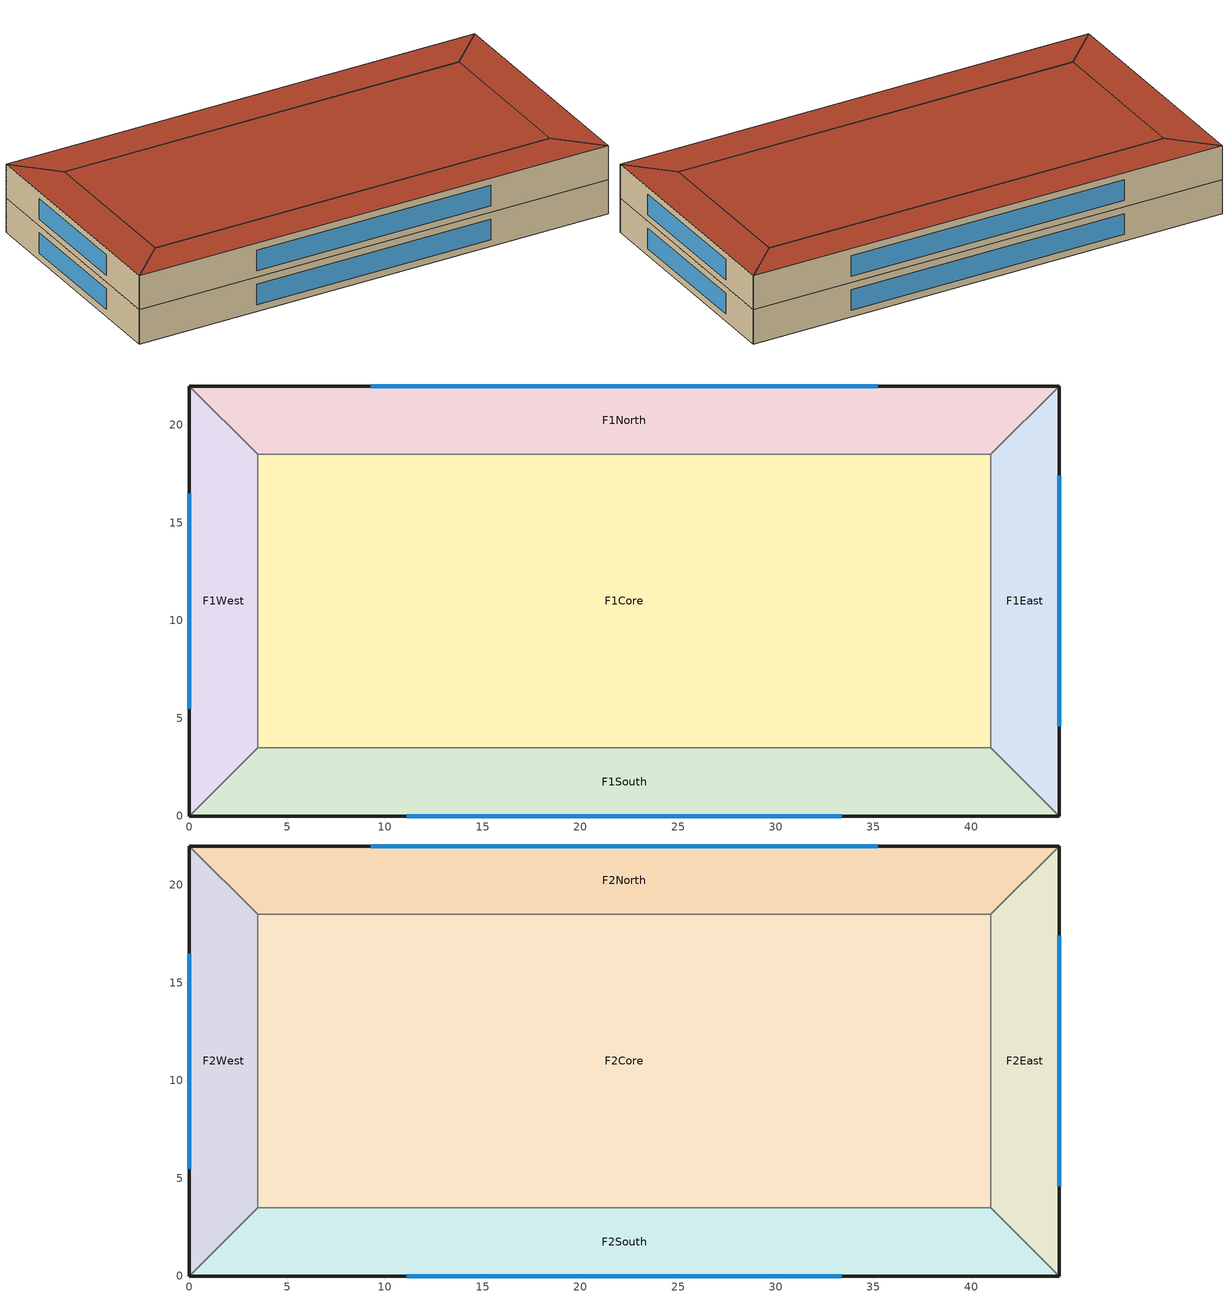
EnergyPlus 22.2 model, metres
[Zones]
F1South
 floor ground (Slab_Cons): 3.5,3.5 41,3.5 44.5,0 0,0 z0
 wall outside (ExtWall_LW): 0,0 44.5,0 z0:3.2
 wall to F1East (Partition_Cons): 44.5,0 41,3.5 z0:3.2
 wall to F1Core (Partition_Cons): 41,3.5 3.5,3.5 z0:3.2
 wall to F1West (Partition_Cons): 3.5,3.5 0,0 z0:3.2
 window (Win_Cons): 11.12,0 33.38,0 z0.64:2.56
F1East
 floor ground (Slab_Cons): 41,3.5 41,18.5 44.5,22 44.5,0 z0
 wall outside (ExtWall_LW): 44.5,0 44.5,22 z0:3.2
 wall to F1North (Partition_Cons): 44.5,22 41,18.5 z0:3.2
 wall to F1Core (Partition_Cons): 41,18.5 41,3.5 z0:3.2
 window (Win_Cons): 44.5,4.58 44.5,17.42 z0.64:2.56
F1North
 floor ground (Slab_Cons): 41,18.5 3.5,18.5 0,22 44.5,22 z0
 wall outside (ExtWall_LW): 44.5,22 0,22 z0:3.2
 wall to F1West (Partition_Cons): 0,22 3.5,18.5 z0:3.2
 wall to F1Core (Partition_Cons): 3.5,18.5 41,18.5 z0:3.2
 window (Win_Cons): 35.23,22 9.27,22 z0.64:2.56
F1West
 floor ground (Slab_Cons): 3.5,18.5 3.5,3.5 0,0 0,22 z0
 wall outside (ExtWall_LW): 0,22 0,0 z0:3.2
 wall to F1Core (Partition_Cons): 3.5,3.5 3.5,18.5 z0:3.2
 window (Win_Cons): 0,16.5 0,5.5 z0.64:2.56
F1Core
 floor ground (Slab_Cons): 3.5,18.5 41,18.5 41,3.5 3.5,3.5 z0
F2South
 floor to F1South (IntFloor_Cons): 3.5,3.5 41,3.5 44.5,0 0,0 z3.2
 wall outside (ExtWall_LW): 0,0 44.5,0 z3.2:6.4
 wall to F2East (Partition_Cons): 44.5,0 41,3.5 z3.2:6.4
 wall to F2Core (Partition_Cons): 41,3.5 3.5,3.5 z3.2:6.4
 wall to F2West (Partition_Cons): 3.5,3.5 0,0 z3.2:6.4
 window (Win_Cons): 11.12,0 33.38,0 z3.84:5.76
 roof outside (Roof_CD): 0,0 44.5,0 41,3.5 3.5,3.5 z6.4
F2East
 floor to F1East (IntFloor_Cons): 41,3.5 41,18.5 44.5,22 44.5,0 z3.2
 wall outside (ExtWall_LW): 44.5,0 44.5,22 z3.2:6.4
 wall to F2North (Partition_Cons): 44.5,22 41,18.5 z3.2:6.4
 wall to F2Core (Partition_Cons): 41,18.5 41,3.5 z3.2:6.4
 window (Win_Cons): 44.5,4.58 44.5,17.42 z3.84:5.76
 roof outside (Roof_CD): 44.5,0 44.5,22 41,18.5 41,3.5 z6.4
F2North
 floor to F1North (IntFloor_Cons): 41,18.5 3.5,18.5 0,22 44.5,22 z3.2
 wall outside (ExtWall_LW): 44.5,22 0,22 z3.2:6.4
 wall to F2West (Partition_Cons): 0,22 3.5,18.5 z3.2:6.4
 wall to F2Core (Partition_Cons): 3.5,18.5 41,18.5 z3.2:6.4
 window (Win_Cons): 35.23,22 9.27,22 z3.84:5.76
 roof outside (Roof_CD): 44.5,22 0,22 3.5,18.5 41,18.5 z6.4
F2West
 floor to F1West (IntFloor_Cons): 3.5,18.5 3.5,3.5 0,0 0,22 z3.2
 wall outside (ExtWall_LW): 0,22 0,0 z3.2:6.4
 wall to F2Core (Partition_Cons): 3.5,3.5 3.5,18.5 z3.2:6.4
 window (Win_Cons): 0,16.5 0,5.5 z3.84:5.76
 roof outside (Roof_CD): 0,22 0,0 3.5,3.5 3.5,18.5 z6.4
F2Core
 floor to F1Core (IntFloor_Cons): 3.5,18.5 41,18.5 41,3.5 3.5,3.5 z3.2
 roof outside (Roof_CD): 3.5,3.5 41,3.5 41,18.5 3.5,18.5 z6.4
[Building]
T2-test-06: -20, Suburbs, 0.04, 0.4, FullInteriorAndExterior, 25, 6
[Material]
MetalSiding: MediumRough, 0.0015, 44.96, 7688.9, 410, 0.9, 0.7, 0.7
Plywood16: MediumRough, 0.0159, 0.12, 544, 1210, 0.9, 0.7, 0.7
Gypsum13: MediumRough, 0.0127, 0.16, 784.9, 830, 0.9, 0.7, 0.7
Membrane10: MediumRough, 0.0095, 0.16, 1121.3, 1460, 0.9, 0.7, 0.7
Concrete100: MediumRough, 0.1, 1.311, 2240, 836.8, 0.9, 0.7, 0.7
Carpet: MediumRough, 0.0127, 0.06, 288, 1380, 0.9, 0.7, 0.7
WallIns: MediumRough, 0.0494, 0.049, 265, 836.8, 0.9, 0.7, 0.7
RoofIns: MediumRough, 0.2094, 0.049, 265, 836.8, 0.9, 0.7, 0.7
[Construction]
ExtWall_LW: MetalSiding, Plywood16, WallIns, Gypsum13
Roof_CD: Membrane10, RoofIns, Concrete100
Slab_Cons: Concrete100, Carpet
IntFloor_Cons: Carpet, Concrete100
Partition_Cons: Gypsum13, Gypsum13
Win_Cons: Glazing
[WindowMaterial:SimpleGlazingSystem]
Glazing: 2.8, 0.57, 0.75
[Zone]
F1South; F1East; F1North; F1West; F1Core; F2South; F2East; F2North; F2West; F2Core: 0, 0, 0, 0, 1, 1, autocalculate, autocalculate
[People]
F1South_People: F1South, OCC_SCH, Area/Person, , , 23, 0.3, autocalculate, ACTIVITY_SCH
F1East_People: F1East, OCC_SCH, Area/Person, , , 23, 0.3, autocalculate, ACTIVITY_SCH
F1North_People: F1North, OCC_SCH, Area/Person, , , 23, 0.3, autocalculate, ACTIVITY_SCH
F1West_People: F1West, OCC_SCH, Area/Person, , , 23, 0.3, autocalculate, ACTIVITY_SCH
F1Core_People: F1Core, OCC_SCH, Area/Person, , , 23, 0.3, autocalculate, ACTIVITY_SCH
F2South_People: F2South, OCC_SCH, Area/Person, , , 23, 0.3, autocalculate, ACTIVITY_SCH
F2East_People: F2East, OCC_SCH, Area/Person, , , 23, 0.3, autocalculate, ACTIVITY_SCH
F2North_People: F2North, OCC_SCH, Area/Person, , , 23, 0.3, autocalculate, ACTIVITY_SCH
F2West_People: F2West, OCC_SCH, Area/Person, , , 23, 0.3, autocalculate, ACTIVITY_SCH
F2Core_People: F2Core, OCC_SCH, Area/Person, , , 23, 0.3, autocalculate, ACTIVITY_SCH
[Lights]
F1South_Lights: F1South, LTG_SCH, Watts/Area, , 8.6, , 0, 0.7, 0.2, 1
F1East_Lights: F1East, LTG_SCH, Watts/Area, , 8.6, , 0, 0.7, 0.2, 1
F1North_Lights: F1North, LTG_SCH, Watts/Area, , 8.6, , 0, 0.7, 0.2, 1
F1West_Lights: F1West, LTG_SCH, Watts/Area, , 8.6, , 0, 0.7, 0.2, 1
F1Core_Lights: F1Core, LTG_SCH, Watts/Area, , 8.6, , 0, 0.7, 0.2, 1
F2South_Lights: F2South, LTG_SCH, Watts/Area, , 8.6, , 0, 0.7, 0.2, 1
F2East_Lights: F2East, LTG_SCH, Watts/Area, , 8.6, , 0, 0.7, 0.2, 1
F2North_Lights: F2North, LTG_SCH, Watts/Area, , 8.6, , 0, 0.7, 0.2, 1
F2West_Lights: F2West, LTG_SCH, Watts/Area, , 8.6, , 0, 0.7, 0.2, 1
F2Core_Lights: F2Core, LTG_SCH, Watts/Area, , 8.6, , 0, 0.7, 0.2, 1
[ElectricEquipment]
F1South_Equip: F1South, EQP_SCH, Watts/Area, , 9, , 0, 0.5, 0
F1East_Equip: F1East, EQP_SCH, Watts/Area, , 9, , 0, 0.5, 0
F1North_Equip: F1North, EQP_SCH, Watts/Area, , 9, , 0, 0.5, 0
F1West_Equip: F1West, EQP_SCH, Watts/Area, , 9, , 0, 0.5, 0
F1Core_Equip: F1Core, EQP_SCH, Watts/Area, , 9, , 0, 0.5, 0
F2South_Equip: F2South, EQP_SCH, Watts/Area, , 9, , 0, 0.5, 0
F2East_Equip: F2East, EQP_SCH, Watts/Area, , 9, , 0, 0.5, 0
F2North_Equip: F2North, EQP_SCH, Watts/Area, , 9, , 0, 0.5, 0
F2West_Equip: F2West, EQP_SCH, Watts/Area, , 9, , 0, 0.5, 0
F2Core_Equip: F2Core, EQP_SCH, Watts/Area, , 9, , 0, 0.5, 0
[ZoneInfiltration:DesignFlowRate]
F1South_Infil: F1South, ALWAYS_ON, AirChanges/Hour, , , , 0.2, 1, 0, 0, 0
F1East_Infil: F1East, ALWAYS_ON, AirChanges/Hour, , , , 0.2, 1, 0, 0, 0
F1North_Infil: F1North, ALWAYS_ON, AirChanges/Hour, , , , 0.2, 1, 0, 0, 0
F1West_Infil: F1West, ALWAYS_ON, AirChanges/Hour, , , , 0.2, 1, 0, 0, 0
F1Core_Infil: F1Core, ALWAYS_ON, AirChanges/Hour, , , , 0.2, 1, 0, 0, 0
F2South_Infil: F2South, ALWAYS_ON, AirChanges/Hour, , , , 0.2, 1, 0, 0, 0
F2East_Infil: F2East, ALWAYS_ON, AirChanges/Hour, , , , 0.2, 1, 0, 0, 0
F2North_Infil: F2North, ALWAYS_ON, AirChanges/Hour, , , , 0.2, 1, 0, 0, 0
F2West_Infil: F2West, ALWAYS_ON, AirChanges/Hour, , , , 0.2, 1, 0, 0, 0
F2Core_Infil: F2Core, ALWAYS_ON, AirChanges/Hour, , , , 0.2, 1, 0, 0, 0
[HVACTemplate:Thermostat]
Tstat: HTGSETP_SCH, , CLGSETP_SCH
[HVACTemplate:Zone:IdealLoadsAirSystem]
F1South; F1East; F1North; F1West; F1Core; F2South; F2East; F2North; F2West; F2Core: Tstat
[Schedule:Compact]
ALWAYS_ON: Fraction, Through: 12/31, For: AllDays, Until: 24:00, 1
OCC_SCH: Fraction, Through: 12/31, For: Weekdays SummerDesignDay WinterDesignDay, Until: 08:00, 0, Until: 18:00, 1, Until: 24:00, 0, For: AllOtherDays, Until: 24:00, 0
LTG_SCH: Fraction, Through: 12/31, For: Weekdays SummerDesignDay WinterDesignDay, Until: 08:00, 0.15, Until: 18:00, 0.95, Until: 24:00, 0.15, For: AllOtherDays, Until: 24:00, 0.15
EQP_SCH: Fraction, Through: 12/31, For: Weekdays SummerDesignDay WinterDesignDay, Until: 08:00, 0.4, Until: 18:00, 0.95, Until: 24:00, 0.4, For: AllOtherDays, Until: 24:00, 0.4
HTGSETP_SCH: Temperature, Through: 12/31, For: Weekdays SummerDesignDay WinterDesignDay, Until: 08:00, 13.5, Until: 18:00, 21, Until: 24:00, 13.5, For: AllOtherDays, Until: 24:00, 13.5
CLGSETP_SCH: Temperature, Through: 12/31, For: Weekdays SummerDesignDay WinterDesignDay, Until: 08:00, 28, Until: 18:00, 24, Until: 24:00, 28, For: AllOtherDays, Until: 24:00, 28
ACTIVITY_SCH: Any, Through: 12/31, For: AllDays, Until: 24:00, 110
